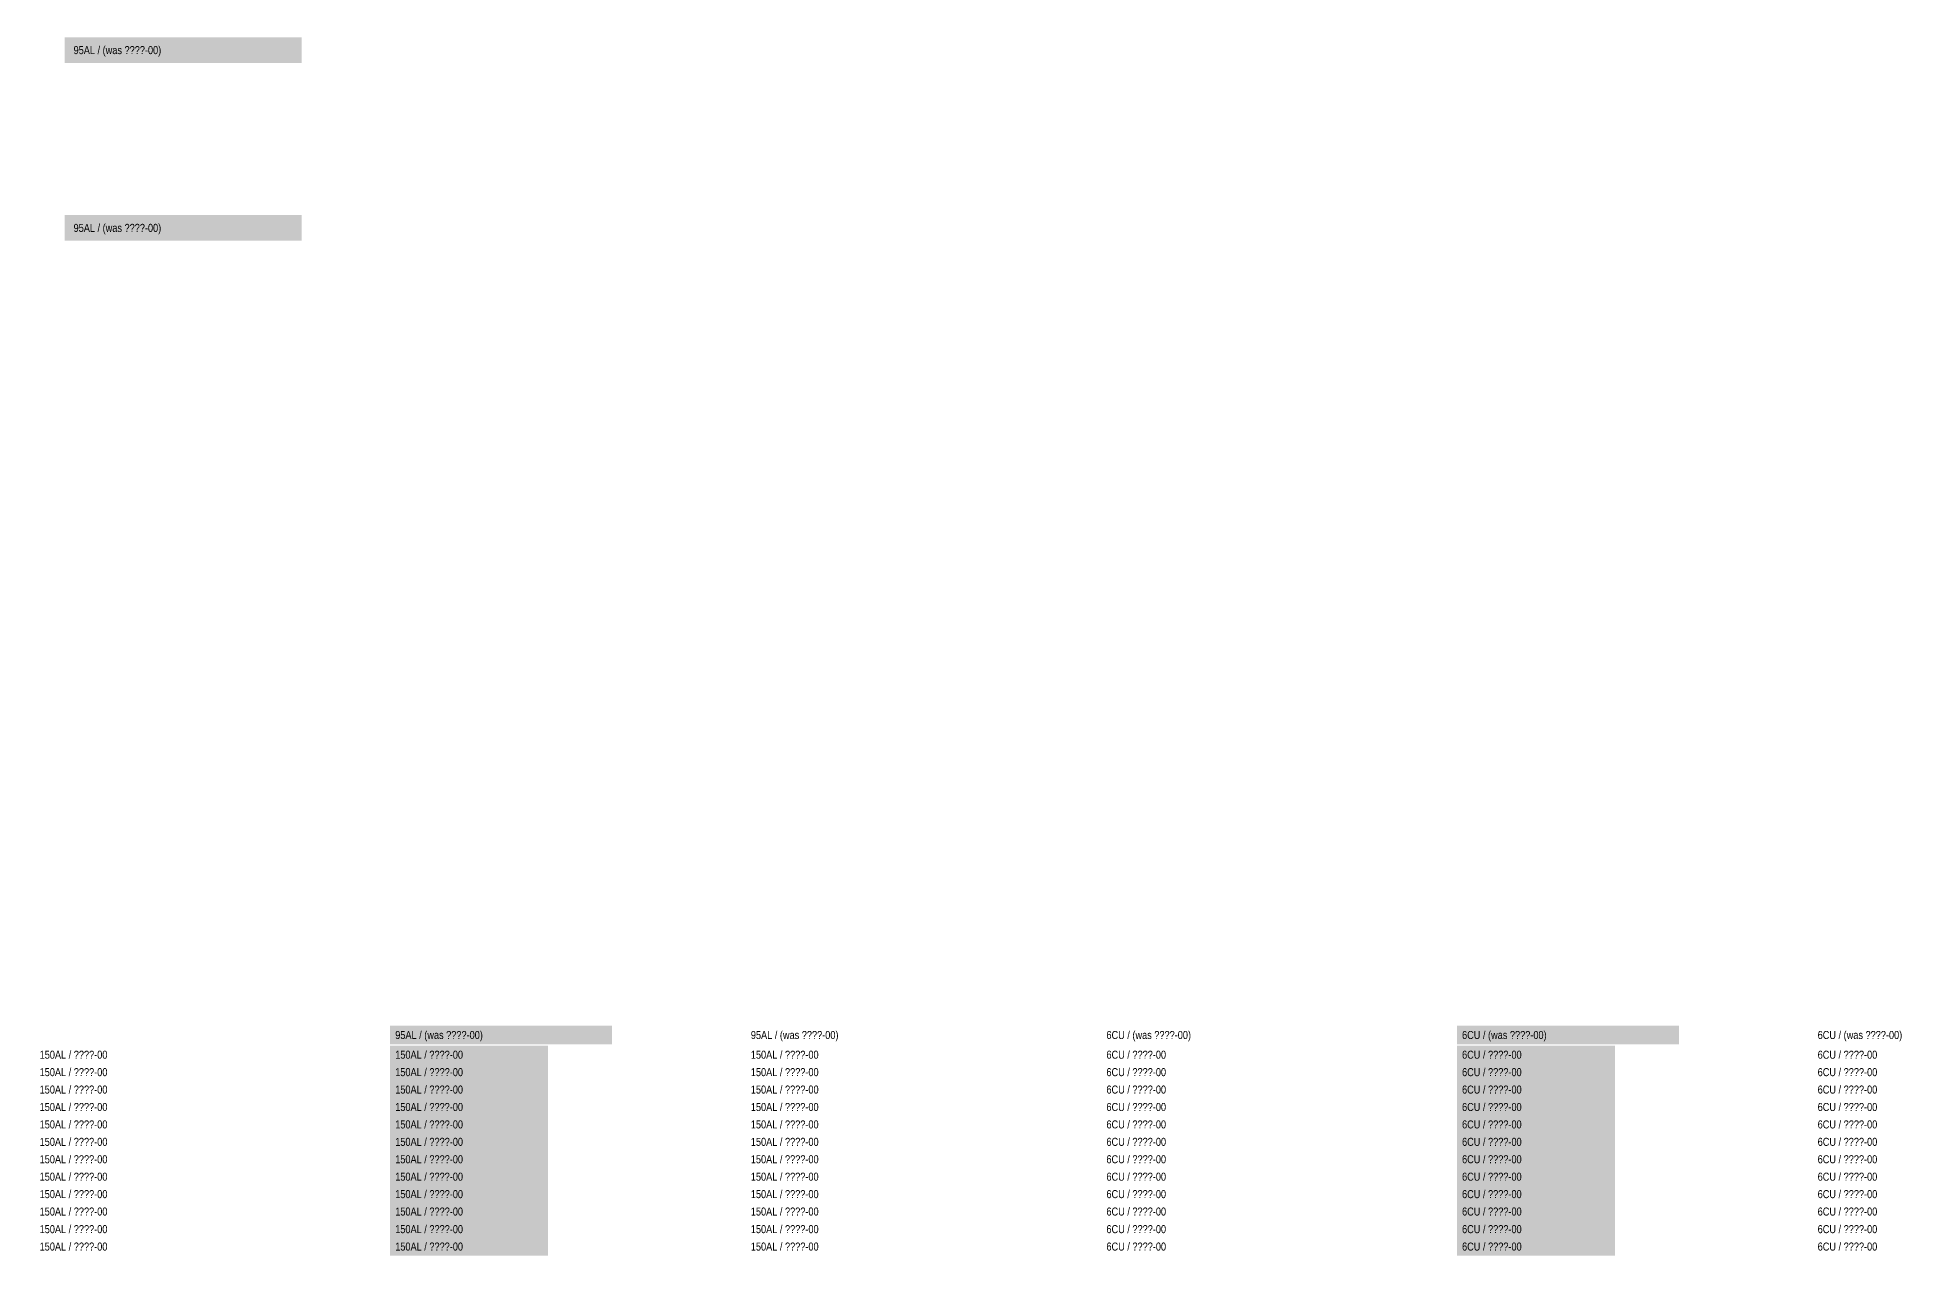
# Model space of a CAD drawing. Extents: x -2 to 226, y -7 to 61.
# Drawn here: x -2 to 102.8, y -7 to 61.5 of the extents above; entities that cross this region are included whole.
import ezdxf

# ---------------------------------------------------------------- set-up
doc = ezdxf.new("R2010")
doc.units = 0
doc.header["$MEASUREMENT"] = 0
doc.linetypes.add('DASHED', pattern=[0.75, 0.5, -0.25])
for name, color, linetype, lineweight in [('01 - Bestaande kabel', 125, 'Continuous', 0), ('Aansluiting LS K01', 120, 'DASHED', 0), ('Aansluiting LS K02', 52, 'DASHED', 0), ('Aansluiting LS K03', 5, 'DASHED', 0), ('Aansluiting LS K06', 30, 'DASHED', 0), ('Aansluiting LS K07', 252, 'DASHED', 0), ('Aansluiting LS K08', 244, 'DASHED', 0), ('Aansluiting LS K09', 104, 'DASHED', 0), ('Aansluiting LS K10', 1, 'DASHED', 0), ('Aansluiting LS K11', 190, 'DASHED', 0), ('Aansluiting LS K12', 201, 'DASHED', 0)]:
    doc.layers.add(name, color=color, linetype=linetype, lineweight=lineweight)
doc.layers.add('Aansluiting LS K04', color=3, linetype='DASHED', lineweight=0, true_color=0x00f000)
doc.layers.add('Aansluiting LS K05', color=6, linetype='DASHED', lineweight=0, true_color=0xeb00eb)
doc.styles.add('TECHBASE_ARIAL_NOVA_LIGHT', font='ArialNova-Light.ttf')

msp = doc.modelspace()

# ---------------------------------------------------------------- texts
at = {"layer": '01 - Bestaande kabel', "char_height": 0.45, "attachment_point": 7, "style": 'TECHBASE_ARIAL_NOVA_LIGHT', "bg_fill_transparency": 0}
for s, insert, width, bg_fill, box_fill_scale, bg_fill_color, bg_fill_true_color in [('{95AL / (was ????-00)}', (0, 60.4), 12.34, 1, 2.1, 246, 7872040), ('{95AL / (was ????-00)}', (0, 50.4), 12.34, 1, 2.1, 246, 7872040), ('{95AL / (was ????-00)}', (18.09, 5.01), 11.9, 1, 1.65, 179, 1321020), ('{6CU / (was ????-00)}', (58.09, 5.01), 6.8, 3, 1.3, 7, 16777215), ('{6CU / (was ????-00)}', (78.09, 5.01), 11.9, 1, 1.65, 179, 1321020)]:
    msp.add_mtext(s, dxfattribs=dict(at, insert=insert, width=width, bg_fill=bg_fill, box_fill_scale=box_fill_scale, bg_fill_color=bg_fill_color, bg_fill_true_color=bg_fill_true_color))
at = {"layer": '01 - Bestaande kabel', "char_height": 0.45, "width": 11.9, "attachment_point": 7, "style": 'TECHBASE_ARIAL_NOVA_LIGHT'}
for s, insert in [('{95AL / (was ????-00)}', (38.09, 5.01)), ('{6CU / (was ????-00)}', (98.09, 5.01))]:
    msp.add_mtext(s, dxfattribs=dict(at, insert=insert))
at = {"layer": 'Aansluiting LS K01', "char_height": 0.45, "attachment_point": 7, "style": 'TECHBASE_ARIAL_NOVA_LIGHT', "bg_fill_transparency": 0}
for s, insert, width, bg_fill, box_fill_scale, bg_fill_color, bg_fill_true_color in [('{150AL / ????-00}', (-1.91, 4.03), 4.8, 3, 1.3, 7, 16777215), ('{150AL / ????-00}', (18.09, 4.03), 8.3, 1, 1.65, 179, 1321020), ('{6CU / ????-00}', (78.09, 4.03), 8.3, 1, 1.65, 179, 1321020)]:
    msp.add_mtext(s, dxfattribs=dict(at, insert=insert, width=width, bg_fill=bg_fill, box_fill_scale=box_fill_scale, bg_fill_color=bg_fill_color, bg_fill_true_color=bg_fill_true_color))
at = {"layer": 'Aansluiting LS K01', "char_height": 0.45, "width": 8.3, "attachment_point": 7, "style": 'TECHBASE_ARIAL_NOVA_LIGHT'}
for s, insert in [('{150AL / ????-00}', (38.09, 4.03)), ('{6CU / ????-00}', (98.09, 4.03))]:
    msp.add_mtext(s, dxfattribs=dict(at, insert=insert))
at = {"layer": 'Aansluiting LS K02', "char_height": 0.45, "width": 8.3, "attachment_point": 7, "style": 'TECHBASE_ARIAL_NOVA_LIGHT', "bg_fill": 1, "box_fill_scale": 1.65, "bg_fill_color": 179, "bg_fill_true_color": 1321020, "bg_fill_transparency": 0}
for s, insert in [('{150AL / ????-00}', (18.09, 3.05)), ('{6CU / ????-00}', (78.09, 3.05))]:
    msp.add_mtext(s, dxfattribs=dict(at, insert=insert))
at = {"layer": 'Aansluiting LS K02', "char_height": 0.45, "width": 8.3, "attachment_point": 7, "style": 'TECHBASE_ARIAL_NOVA_LIGHT'}
for s, insert in [('{150AL / ????-00}', (38.09, 3.05)), ('{6CU / ????-00}', (98.09, 3.05))]:
    msp.add_mtext(s, dxfattribs=dict(at, insert=insert))
at = {"layer": 'Aansluiting LS K03', "char_height": 0.45, "width": 8.3, "attachment_point": 7, "style": 'TECHBASE_ARIAL_NOVA_LIGHT', "bg_fill": 1, "box_fill_scale": 1.65, "bg_fill_color": 179, "bg_fill_true_color": 1321020, "bg_fill_transparency": 0}
for s, insert in [('{150AL / ????-00}', (18.09, 2.07)), ('{6CU / ????-00}', (78.09, 2.07))]:
    msp.add_mtext(s, dxfattribs=dict(at, insert=insert))
at = {"layer": 'Aansluiting LS K03', "char_height": 0.45, "width": 8.3, "attachment_point": 7, "style": 'TECHBASE_ARIAL_NOVA_LIGHT'}
for s, insert in [('{150AL / ????-00}', (38.09, 2.07)), ('{6CU / ????-00}', (98.09, 2.07))]:
    msp.add_mtext(s, dxfattribs=dict(at, insert=insert))
at = {"layer": 'Aansluiting LS K04', "char_height": 0.45, "width": 8.3, "attachment_point": 7, "style": 'TECHBASE_ARIAL_NOVA_LIGHT', "bg_fill": 1, "box_fill_scale": 1.65, "bg_fill_color": 179, "bg_fill_true_color": 1321020, "bg_fill_transparency": 0}
for s, insert in [('{150AL / ????-00}', (18.09, 1.09)), ('{6CU / ????-00}', (78.09, 1.09))]:
    msp.add_mtext(s, dxfattribs=dict(at, insert=insert))
at = {"layer": 'Aansluiting LS K04', "char_height": 0.45, "width": 8.3, "attachment_point": 7, "style": 'TECHBASE_ARIAL_NOVA_LIGHT'}
for s, insert in [('{150AL / ????-00}', (38.09, 1.09)), ('{6CU / ????-00}', (98.09, 1.09))]:
    msp.add_mtext(s, dxfattribs=dict(at, insert=insert))
at = {"layer": 'Aansluiting LS K05', "char_height": 0.45, "width": 8.3, "attachment_point": 7, "style": 'TECHBASE_ARIAL_NOVA_LIGHT', "bg_fill": 1, "box_fill_scale": 1.65, "bg_fill_color": 179, "bg_fill_true_color": 1321020, "bg_fill_transparency": 0}
for s, insert in [('{150AL / ????-00}', (18.09, 0.11)), ('{6CU / ????-00}', (78.09, 0.11))]:
    msp.add_mtext(s, dxfattribs=dict(at, insert=insert))
at = {"layer": 'Aansluiting LS K05', "char_height": 0.45, "width": 8.3, "attachment_point": 7, "style": 'TECHBASE_ARIAL_NOVA_LIGHT'}
for s, insert in [('{150AL / ????-00}', (38.09, 0.11)), ('{6CU / ????-00}', (98.09, 0.11))]:
    msp.add_mtext(s, dxfattribs=dict(at, insert=insert))
at = {"layer": 'Aansluiting LS K06', "char_height": 0.45, "width": 8.3, "attachment_point": 7, "style": 'TECHBASE_ARIAL_NOVA_LIGHT', "bg_fill": 1, "box_fill_scale": 1.65, "bg_fill_color": 179, "bg_fill_true_color": 1321020, "bg_fill_transparency": 0}
for s, insert in [('{150AL / ????-00}', (18.09, -0.87)), ('{6CU / ????-00}', (78.09, -0.87))]:
    msp.add_mtext(s, dxfattribs=dict(at, insert=insert))
at = {"layer": 'Aansluiting LS K06', "char_height": 0.45, "width": 8.3, "attachment_point": 7, "style": 'TECHBASE_ARIAL_NOVA_LIGHT'}
for s, insert in [('{150AL / ????-00}', (38.09, -0.87)), ('{6CU / ????-00}', (98.09, -0.87))]:
    msp.add_mtext(s, dxfattribs=dict(at, insert=insert))
at = {"layer": 'Aansluiting LS K07', "char_height": 0.45, "width": 8.3, "attachment_point": 7, "style": 'TECHBASE_ARIAL_NOVA_LIGHT', "bg_fill": 1, "box_fill_scale": 1.65, "bg_fill_color": 179, "bg_fill_true_color": 1321020, "bg_fill_transparency": 0}
for s, insert in [('{150AL / ????-00}', (18.09, -1.85)), ('{6CU / ????-00}', (78.09, -1.85))]:
    msp.add_mtext(s, dxfattribs=dict(at, insert=insert))
at = {"layer": 'Aansluiting LS K07', "char_height": 0.45, "width": 8.3, "attachment_point": 7, "style": 'TECHBASE_ARIAL_NOVA_LIGHT'}
for s, insert in [('{150AL / ????-00}', (38.09, -1.85)), ('{6CU / ????-00}', (98.09, -1.85))]:
    msp.add_mtext(s, dxfattribs=dict(at, insert=insert))
at = {"layer": 'Aansluiting LS K08', "char_height": 0.45, "width": 8.3, "attachment_point": 7, "style": 'TECHBASE_ARIAL_NOVA_LIGHT', "bg_fill": 1, "box_fill_scale": 1.65, "bg_fill_color": 179, "bg_fill_true_color": 1321020, "bg_fill_transparency": 0}
for s, insert in [('{150AL / ????-00}', (18.09, -2.83)), ('{6CU / ????-00}', (78.09, -2.83))]:
    msp.add_mtext(s, dxfattribs=dict(at, insert=insert))
at = {"layer": 'Aansluiting LS K08', "char_height": 0.45, "width": 8.3, "attachment_point": 7, "style": 'TECHBASE_ARIAL_NOVA_LIGHT'}
for s, insert in [('{150AL / ????-00}', (38.09, -2.83)), ('{6CU / ????-00}', (98.09, -2.83))]:
    msp.add_mtext(s, dxfattribs=dict(at, insert=insert))
at = {"layer": 'Aansluiting LS K09', "char_height": 0.45, "width": 8.3, "attachment_point": 7, "style": 'TECHBASE_ARIAL_NOVA_LIGHT', "bg_fill": 1, "box_fill_scale": 1.65, "bg_fill_color": 179, "bg_fill_true_color": 1321020, "bg_fill_transparency": 0}
for s, insert in [('{150AL / ????-00}', (18.09, -3.81)), ('{6CU / ????-00}', (78.09, -3.81))]:
    msp.add_mtext(s, dxfattribs=dict(at, insert=insert))
at = {"layer": 'Aansluiting LS K09', "char_height": 0.45, "width": 8.3, "attachment_point": 7, "style": 'TECHBASE_ARIAL_NOVA_LIGHT'}
for s, insert in [('{150AL / ????-00}', (38.09, -3.81)), ('{6CU / ????-00}', (98.09, -3.81))]:
    msp.add_mtext(s, dxfattribs=dict(at, insert=insert))
at = {"layer": 'Aansluiting LS K10', "char_height": 0.45, "width": 8.3, "attachment_point": 7, "style": 'TECHBASE_ARIAL_NOVA_LIGHT', "bg_fill": 1, "box_fill_scale": 1.65, "bg_fill_color": 179, "bg_fill_true_color": 1321020, "bg_fill_transparency": 0}
for s, insert in [('{150AL / ????-00}', (18.09, -4.79)), ('{6CU / ????-00}', (78.09, -4.79))]:
    msp.add_mtext(s, dxfattribs=dict(at, insert=insert))
at = {"layer": 'Aansluiting LS K10', "char_height": 0.45, "width": 8.3, "attachment_point": 7, "style": 'TECHBASE_ARIAL_NOVA_LIGHT'}
for s, insert in [('{150AL / ????-00}', (38.09, -4.79)), ('{6CU / ????-00}', (98.09, -4.79))]:
    msp.add_mtext(s, dxfattribs=dict(at, insert=insert))
at = {"layer": 'Aansluiting LS K11', "char_height": 0.45, "width": 8.3, "attachment_point": 7, "style": 'TECHBASE_ARIAL_NOVA_LIGHT', "bg_fill": 1, "box_fill_scale": 1.65, "bg_fill_color": 179, "bg_fill_true_color": 1321020, "bg_fill_transparency": 0}
for s, insert in [('{150AL / ????-00}', (18.09, -5.78)), ('{6CU / ????-00}', (78.09, -5.78))]:
    msp.add_mtext(s, dxfattribs=dict(at, insert=insert))
at = {"layer": 'Aansluiting LS K11', "char_height": 0.45, "width": 8.3, "attachment_point": 7, "style": 'TECHBASE_ARIAL_NOVA_LIGHT'}
for s, insert in [('{150AL / ????-00}', (38.09, -5.78)), ('{6CU / ????-00}', (98.09, -5.78))]:
    msp.add_mtext(s, dxfattribs=dict(at, insert=insert))
at = {"layer": 'Aansluiting LS K12', "char_height": 0.45, "width": 8.3, "attachment_point": 7, "style": 'TECHBASE_ARIAL_NOVA_LIGHT', "bg_fill": 1, "box_fill_scale": 1.65, "bg_fill_color": 179, "bg_fill_true_color": 1321020, "bg_fill_transparency": 0}
for s, insert in [('{150AL / ????-00}', (18.09, -6.76)), ('{6CU / ????-00}', (78.09, -6.76))]:
    msp.add_mtext(s, dxfattribs=dict(at, insert=insert))
at = {"layer": 'Aansluiting LS K12', "char_height": 0.45, "width": 8.3, "attachment_point": 7, "style": 'TECHBASE_ARIAL_NOVA_LIGHT'}
for s, insert in [('{150AL / ????-00}', (38.09, -6.76)), ('{6CU / ????-00}', (98.09, -6.76))]:
    msp.add_mtext(s, dxfattribs=dict(at, insert=insert))

# ---------------------------------------------------------------- next in the draw order: texts
at = {"layer": 'Aansluiting LS K01', "insert": (58.09, 4.03), "char_height": 0.45, "width": 4.8, "attachment_point": 7, "style": 'TECHBASE_ARIAL_NOVA_LIGHT', "bg_fill": 3, "box_fill_scale": 1.3, "bg_fill_color": 7, "bg_fill_true_color": 16777215, "bg_fill_transparency": 0}
msp.add_mtext('{6CU / ????-00}', dxfattribs=at)
at = {"layer": 'Aansluiting LS K02', "insert": (-1.91, 3.05), "char_height": 0.45, "width": 4.8, "attachment_point": 7, "style": 'TECHBASE_ARIAL_NOVA_LIGHT', "bg_fill": 3, "box_fill_scale": 1.3, "bg_fill_color": 7, "bg_fill_true_color": 16777215, "bg_fill_transparency": 0}
msp.add_mtext('{150AL / ????-00}', dxfattribs=at)

# ---------------------------------------------------------------- next in the draw order: texts
at = {"layer": 'Aansluiting LS K02', "insert": (58.09, 3.05), "char_height": 0.45, "width": 4.8, "attachment_point": 7, "style": 'TECHBASE_ARIAL_NOVA_LIGHT', "bg_fill": 3, "box_fill_scale": 1.3, "bg_fill_color": 7, "bg_fill_true_color": 16777215, "bg_fill_transparency": 0}
msp.add_mtext('{6CU / ????-00}', dxfattribs=at)
at = {"layer": 'Aansluiting LS K03', "insert": (-1.91, 2.07), "char_height": 0.45, "width": 4.8, "attachment_point": 7, "style": 'TECHBASE_ARIAL_NOVA_LIGHT', "bg_fill": 3, "box_fill_scale": 1.3, "bg_fill_color": 7, "bg_fill_true_color": 16777215, "bg_fill_transparency": 0}
msp.add_mtext('{150AL / ????-00}', dxfattribs=at)

# ---------------------------------------------------------------- next in the draw order: texts
at = {"layer": 'Aansluiting LS K03', "insert": (58.09, 2.07), "char_height": 0.45, "width": 4.8, "attachment_point": 7, "style": 'TECHBASE_ARIAL_NOVA_LIGHT', "bg_fill": 3, "box_fill_scale": 1.3, "bg_fill_color": 7, "bg_fill_true_color": 16777215, "bg_fill_transparency": 0}
msp.add_mtext('{6CU / ????-00}', dxfattribs=at)
at = {"layer": 'Aansluiting LS K04', "insert": (-1.91, 1.09), "char_height": 0.45, "width": 4.8, "attachment_point": 7, "style": 'TECHBASE_ARIAL_NOVA_LIGHT', "bg_fill": 3, "box_fill_scale": 1.3, "bg_fill_color": 7, "bg_fill_true_color": 16777215, "bg_fill_transparency": 0}
msp.add_mtext('{150AL / ????-00}', dxfattribs=at)

# ---------------------------------------------------------------- next in the draw order: texts
at = {"layer": 'Aansluiting LS K04', "insert": (58.09, 1.09), "char_height": 0.45, "width": 4.8, "attachment_point": 7, "style": 'TECHBASE_ARIAL_NOVA_LIGHT', "bg_fill": 3, "box_fill_scale": 1.3, "bg_fill_color": 7, "bg_fill_true_color": 16777215, "bg_fill_transparency": 0}
msp.add_mtext('{6CU / ????-00}', dxfattribs=at)
at = {"layer": 'Aansluiting LS K05', "insert": (-1.91, 0.11), "char_height": 0.45, "width": 4.8, "attachment_point": 7, "style": 'TECHBASE_ARIAL_NOVA_LIGHT', "bg_fill": 3, "box_fill_scale": 1.3, "bg_fill_color": 7, "bg_fill_true_color": 16777215, "bg_fill_transparency": 0}
msp.add_mtext('{150AL / ????-00}', dxfattribs=at)

# ---------------------------------------------------------------- next in the draw order: texts
at = {"layer": 'Aansluiting LS K05', "insert": (58.09, 0.11), "char_height": 0.45, "width": 4.8, "attachment_point": 7, "style": 'TECHBASE_ARIAL_NOVA_LIGHT', "bg_fill": 3, "box_fill_scale": 1.3, "bg_fill_color": 7, "bg_fill_true_color": 16777215, "bg_fill_transparency": 0}
msp.add_mtext('{6CU / ????-00}', dxfattribs=at)
at = {"layer": 'Aansluiting LS K06', "insert": (-1.91, -0.87), "char_height": 0.45, "width": 4.8, "attachment_point": 7, "style": 'TECHBASE_ARIAL_NOVA_LIGHT', "bg_fill": 3, "box_fill_scale": 1.3, "bg_fill_color": 7, "bg_fill_true_color": 16777215, "bg_fill_transparency": 0}
msp.add_mtext('{150AL / ????-00}', dxfattribs=at)

# ---------------------------------------------------------------- next in the draw order: texts
at = {"layer": 'Aansluiting LS K06', "insert": (58.09, -0.87), "char_height": 0.45, "width": 4.8, "attachment_point": 7, "style": 'TECHBASE_ARIAL_NOVA_LIGHT', "bg_fill": 3, "box_fill_scale": 1.3, "bg_fill_color": 7, "bg_fill_true_color": 16777215, "bg_fill_transparency": 0}
msp.add_mtext('{6CU / ????-00}', dxfattribs=at)
at = {"layer": 'Aansluiting LS K07', "insert": (-1.91, -1.85), "char_height": 0.45, "width": 4.8, "attachment_point": 7, "style": 'TECHBASE_ARIAL_NOVA_LIGHT', "bg_fill": 3, "box_fill_scale": 1.3, "bg_fill_color": 7, "bg_fill_true_color": 16777215, "bg_fill_transparency": 0}
msp.add_mtext('{150AL / ????-00}', dxfattribs=at)

# ---------------------------------------------------------------- next in the draw order: texts
at = {"layer": 'Aansluiting LS K07', "insert": (58.09, -1.85), "char_height": 0.45, "width": 4.8, "attachment_point": 7, "style": 'TECHBASE_ARIAL_NOVA_LIGHT', "bg_fill": 3, "box_fill_scale": 1.3, "bg_fill_color": 7, "bg_fill_true_color": 16777215, "bg_fill_transparency": 0}
msp.add_mtext('{6CU / ????-00}', dxfattribs=at)
at = {"layer": 'Aansluiting LS K08', "insert": (-1.91, -2.83), "char_height": 0.45, "width": 4.8, "attachment_point": 7, "style": 'TECHBASE_ARIAL_NOVA_LIGHT', "bg_fill": 3, "box_fill_scale": 1.3, "bg_fill_color": 7, "bg_fill_true_color": 16777215, "bg_fill_transparency": 0}
msp.add_mtext('{150AL / ????-00}', dxfattribs=at)

# ---------------------------------------------------------------- next in the draw order: texts
at = {"layer": 'Aansluiting LS K08', "insert": (58.09, -2.83), "char_height": 0.45, "width": 4.8, "attachment_point": 7, "style": 'TECHBASE_ARIAL_NOVA_LIGHT', "bg_fill": 3, "box_fill_scale": 1.3, "bg_fill_color": 7, "bg_fill_true_color": 16777215, "bg_fill_transparency": 0}
msp.add_mtext('{6CU / ????-00}', dxfattribs=at)
at = {"layer": 'Aansluiting LS K09', "insert": (-1.91, -3.81), "char_height": 0.45, "width": 4.8, "attachment_point": 7, "style": 'TECHBASE_ARIAL_NOVA_LIGHT', "bg_fill": 3, "box_fill_scale": 1.3, "bg_fill_color": 7, "bg_fill_true_color": 16777215, "bg_fill_transparency": 0}
msp.add_mtext('{150AL / ????-00}', dxfattribs=at)

# ---------------------------------------------------------------- next in the draw order: texts
at = {"layer": 'Aansluiting LS K09', "insert": (58.09, -3.81), "char_height": 0.45, "width": 4.8, "attachment_point": 7, "style": 'TECHBASE_ARIAL_NOVA_LIGHT', "bg_fill": 3, "box_fill_scale": 1.3, "bg_fill_color": 7, "bg_fill_true_color": 16777215, "bg_fill_transparency": 0}
msp.add_mtext('{6CU / ????-00}', dxfattribs=at)
at = {"layer": 'Aansluiting LS K10', "insert": (-1.91, -4.79), "char_height": 0.45, "width": 4.8, "attachment_point": 7, "style": 'TECHBASE_ARIAL_NOVA_LIGHT', "bg_fill": 3, "box_fill_scale": 1.3, "bg_fill_color": 7, "bg_fill_true_color": 16777215, "bg_fill_transparency": 0}
msp.add_mtext('{150AL / ????-00}', dxfattribs=at)

# ---------------------------------------------------------------- next in the draw order: texts
at = {"layer": 'Aansluiting LS K10', "insert": (58.09, -4.79), "char_height": 0.45, "width": 4.8, "attachment_point": 7, "style": 'TECHBASE_ARIAL_NOVA_LIGHT', "bg_fill": 3, "box_fill_scale": 1.3, "bg_fill_color": 7, "bg_fill_true_color": 16777215, "bg_fill_transparency": 0}
msp.add_mtext('{6CU / ????-00}', dxfattribs=at)
at = {"layer": 'Aansluiting LS K11', "insert": (-1.91, -5.78), "char_height": 0.45, "width": 4.8, "attachment_point": 7, "style": 'TECHBASE_ARIAL_NOVA_LIGHT', "bg_fill": 3, "box_fill_scale": 1.3, "bg_fill_color": 7, "bg_fill_true_color": 16777215, "bg_fill_transparency": 0}
msp.add_mtext('{150AL / ????-00}', dxfattribs=at)

# ---------------------------------------------------------------- next in the draw order: texts
at = {"layer": 'Aansluiting LS K11', "insert": (58.09, -5.78), "char_height": 0.45, "width": 4.8, "attachment_point": 7, "style": 'TECHBASE_ARIAL_NOVA_LIGHT', "bg_fill": 3, "box_fill_scale": 1.3, "bg_fill_color": 7, "bg_fill_true_color": 16777215, "bg_fill_transparency": 0}
msp.add_mtext('{6CU / ????-00}', dxfattribs=at)
at = {"layer": 'Aansluiting LS K12', "insert": (-1.91, -6.76), "char_height": 0.45, "width": 4.8, "attachment_point": 7, "style": 'TECHBASE_ARIAL_NOVA_LIGHT', "bg_fill": 3, "box_fill_scale": 1.3, "bg_fill_color": 7, "bg_fill_true_color": 16777215, "bg_fill_transparency": 0}
msp.add_mtext('{150AL / ????-00}', dxfattribs=at)

# ---------------------------------------------------------------- next in the draw order: texts
at = {"layer": 'Aansluiting LS K12', "insert": (58.09, -6.76), "char_height": 0.45, "width": 4.8, "attachment_point": 7, "style": 'TECHBASE_ARIAL_NOVA_LIGHT', "bg_fill": 3, "box_fill_scale": 1.3, "bg_fill_color": 7, "bg_fill_true_color": 16777215, "bg_fill_transparency": 0}
msp.add_mtext('{6CU / ????-00}', dxfattribs=at)

doc.saveas('drawing.dxf')
